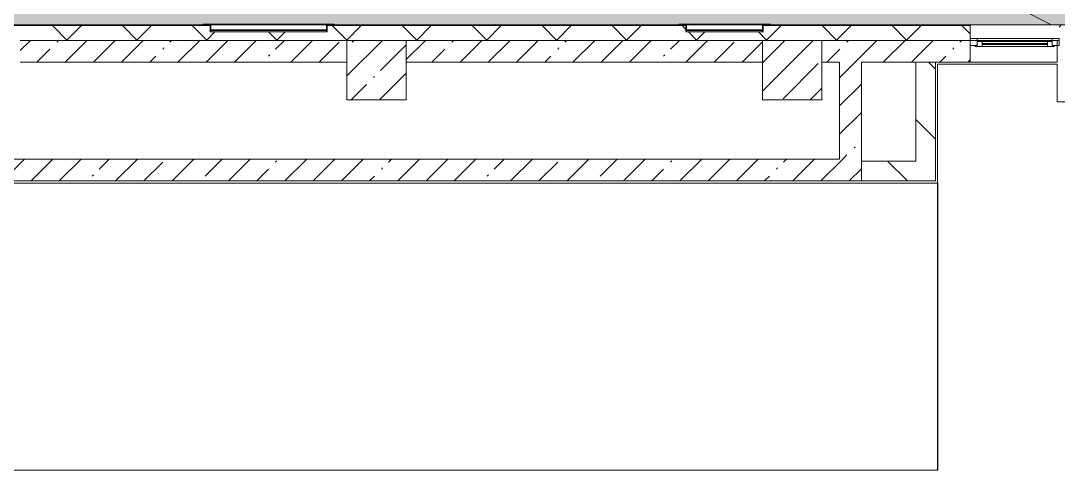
# Model space of a CAD drawing. Header units: millimetres. Extents: x 81382 to 274764, y -8553 to 29000.
# Drawn here: x 170269 to 180754, y 10859 to 15398 of the extents above; entities that cross this region are included whole.
import ezdxf

# ---------------------------------------------------------------- set-up
doc = ezdxf.new("R2010")
doc.units = ezdxf.units.MM
for name, color, linetype, lineweight, true_color in [('A-DETL-2', 9, 'Continuous', 5, 0x808080), ('A-FLOR-1', 7, 'Continuous', 5, 0xb7b7b7), ('A-FLOR-2', 7, 'Continuous', 5, 0xaaaaaa), ('A-GENM-4', 7, 'Continuous', 5, 0x737373), ('A-WALL-3', 7, 'Continuous', 5, 0x737373)]:
    doc.layers.add(name, color=color, linetype=linetype, lineweight=lineweight, true_color=true_color)
doc.layers.add('A-DETL-GENF-3', color=7, linetype='Continuous', lineweight=9, true_color=0xc0c0c0, transparency=0.4)
for name, color, linetype, lineweight in [('A-GENM-3', 7, 'Continuous', 5), ('A-GLAZ-3', 7, 'Continuous', 5), ('A-WALL', 7, 'Continuous', 9), ('A-WALL-2', 7, 'Continuous', 5), ('I-WALL-2', 7, 'Continuous', 5), ('S-COLS-1', 7, 'Continuous', 5)]:
    doc.layers.add(name, color=color, linetype=linetype, lineweight=lineweight)
pattern_1 = [(45, (147753.76, 0), (-285.123, 285.123), []), (45, (148038.9, 0), (-285.123, 285.123), [504.031, -100.806, 16.764, -84.042])]
pattern_2 = [(135, (147753.76, 0), (-353.5534, -353.5534), [])]

# ---------------------------------------------------------------- blocks, each defined once
blk = doc.blocks.new('BSC_Колонна _Прямоугольная - 600х600-V207-3_9_3_птичка')
at = {"layer": 'S-COLS-1'}
h = blk.add_hatch(dxfattribs=at)
h.set_pattern_fill('FP_87', color=256, style=0, pattern_type=2)
h.set_pattern_definition([(45, (-26110, -14900), (-285.123, 285.123), []), (45, (-25824.88, -14900), (-285.123, 285.123), [504.031, -100.806, 16.764, -84.042])])
h.paths.add_polyline_path([(-300, -300), (300, -300), (300, 300), (-300, 300), (-300, -208)])
for p, q in [((300, 300), (-300, 300)), ((-300, 300), (-300, -300)), ((300, -300), (300, 300)), ((-300, -300), (300, -300))]:
    blk.add_line(p, q, dxfattribs=at)
blk = doc.blocks.new('BSC_Колонна _Прямоугольная - 600х600-V242-3_9_3_птичка')
at = {"layer": 'S-COLS-1'}
h = blk.add_hatch(dxfattribs=at)
h.set_pattern_fill('FP_119', color=256, style=0, pattern_type=2)
h.set_pattern_definition([(45, (-30310, -14900), (-285.123, 285.123), []), (45, (-30024.88, -14900), (-285.123, 285.123), [504.031, -100.806, 16.764, -84.042])])
h.paths.add_polyline_path([(-300, -300), (300, -300), (300, 300), (-300, 300), (-300, -208)])
for p, q in [((300, 300), (-300, 300)), ((-300, 300), (-300, -300)), ((300, -300), (300, 300)), ((-300, -300), (300, -300))]:
    blk.add_line(p, q, dxfattribs=at)
blk = doc.blocks.new('120_Окно_СКБ_1Ст - 120_Окно_СКБ_1Ст_900х2500_h_-20705657-3_9_3_птичка')
at = {"layer": 'A-GLAZ-3'}
for p, q in [((-450, -127), (-450, -57)), ((-450, -57), (-380, -57)), ((450, -57), (-450, -57)), ((-380, -57), (-380, -127)), ((380, -87), (-380, -87)), ((-380, -87), (-380, -127)), ((-330, -137), (-330, -87)), ((330, -137), (330, -87)), ((380, -127), (380, -57)), ((380, -57), (450, -57)), ((380, -127), (380, -87)), ((450, -57), (450, -127)), ((-380, -127), (-450, -127)), ((-450, -127), (-400, -127)), ((-380, -127), (-400, -127)), ((-400, -127), (-400, -137)), ((-400, -137), (400, -137)), ((400, -137), (-400, -137)), ((-330, -107), (330, -107)), ((330, -117), (-330, -117)), ((450, -127), (380, -127)), ((400, -127), (380, -127)), ((400, -127), (450, -127)), ((400, -137), (400, -127))]:
    blk.add_line(p, q, dxfattribs=at)
blk = doc.blocks.new('Уголок вложенный - Уголок вложенный-23831105-3_9_3_птичка')
at = {"layer": 'A-GENM-3'}
for p, q in [((29237, 15288), (29237, 15349)), ((29244, 15358), (29244, 15285)), ((29244, 15285), (29240, 15285))]:
    blk.add_line(p, q, dxfattribs=at)
at = {"layer": 'A-GENM-3', "flags": 128}
for points in [[(29237, 15349), (29237, 15351), (29236, 15353), (29235, 15355), (29234, 15356), (29232, 15357), (29230, 15358), (29228, 15358)], [(29240, 15285), (29239, 15285), (29239, 15285), (29238, 15286), (29238, 15286), (29237, 15287), (29237, 15287), (29237, 15288)]]:
    blk.add_lwpolyline(points, dxfattribs=at)
at = {"layer": 'A-GENM-4'}
for p, q in [((29164, 15365), (29244, 15365)), ((29164, 15361), (29164, 15365)), ((29228, 15358), (29167, 15358)), ((29244, 15365), (29244, 15358))]:
    blk.add_line(p, q, dxfattribs=at)
at = {"layer": 'A-GENM-4', "flags": 128}
blk.add_lwpolyline([(29167, 15358), (29166, 15358), (29166, 15358), (29165, 15359), (29165, 15359), (29164, 15360), (29164, 15360), (29164, 15361)], dxfattribs=at)
blk = doc.blocks.new('Уголок вложенный - Уголок вложенный-V319-3_9_3_птичка')
at = {"layer": 'A-GENM-3'}
for p, q in [((30010, 15285), (30010, 15358)), ((30017, 15349), (30017, 15288)), ((30014, 15285), (30010, 15285))]:
    blk.add_line(p, q, dxfattribs=at)
at = {"layer": 'A-GENM-3', "flags": 128}
for points in [[(30026, 15358), (30024, 15358), (30022, 15357), (30020, 15356), (30019, 15355), (30018, 15353), (30017, 15351), (30017, 15349)], [(30017, 15288), (30017, 15287), (30017, 15287), (30016, 15286), (30016, 15286), (30015, 15285), (30015, 15285), (30014, 15285)]]:
    blk.add_lwpolyline(points, dxfattribs=at)
at = {"layer": 'A-GENM-4'}
for p, q in [((30010, 15365), (30090, 15365)), ((30010, 15358), (30010, 15365)), ((30087, 15358), (30026, 15358)), ((30090, 15365), (30090, 15361))]:
    blk.add_line(p, q, dxfattribs=at)
at = {"layer": 'A-GENM-4', "flags": 128}
blk.add_lwpolyline([(30090, 15361), (30090, 15360), (30090, 15360), (30089, 15359), (30089, 15359), (30088, 15358), (30088, 15358), (30087, 15358)], dxfattribs=at)
blk = doc.blocks.new('Уголок вложенный - Уголок вложенный-V320-3_9_3_птичка')
at = {"layer": 'A-GENM-3'}
blk.add_line((30010, 15285), (29244, 15285), dxfattribs=at)
at = {"layer": 'A-GENM-3', "flags": 128}
for points in [[(29237, 15349), (29237, 15351), (29236, 15353), (29235, 15355), (29234, 15356), (29232, 15357), (29230, 15358), (29228, 15358)], [(30026, 15358), (30024, 15358), (30022, 15357), (30020, 15356), (30019, 15355), (30018, 15353), (30017, 15351), (30017, 15349)]]:
    blk.add_lwpolyline(points, dxfattribs=at)
at = {"layer": 'A-GENM-4'}
blk.add_line((29244, 15365), (30010, 15365), dxfattribs=at)
blk = doc.blocks.new('Полоса с поворотом - Полоса с поворотом-23831239-3_9_3_птичка')
at = {"layer": 'A-GENM-3'}
for p, q in [((25603, 15306), (24437, 15306)), ((24437, 15298), (25603, 15298))]:
    blk.add_line(p, q, dxfattribs=at)
at = {"layer": 'A-GENM-4'}
blk.add_line((24437, 15363), (25603, 15363), dxfattribs=at)
blk = doc.blocks.new('Уголок вложенный - Уголок вложенный-23831240-3_9_3_птичка')
at = {"layer": 'A-GENM-3'}
blk.add_line((25603, 15285), (24437, 15285), dxfattribs=at)
at = {"layer": 'A-GENM-3', "flags": 128}
for points in [[(24430, 15349), (24430, 15351), (24429, 15353), (24428, 15355), (24427, 15356), (24425, 15357), (24423, 15358), (24421, 15358)], [(25619, 15358), (25617, 15358), (25615, 15357), (25614, 15356), (25612, 15355), (25611, 15353), (25610, 15351), (25610, 15349)]]:
    blk.add_lwpolyline(points, dxfattribs=at)
at = {"layer": 'A-GENM-4'}
blk.add_line((24437, 15365), (25603, 15365), dxfattribs=at)
blk = doc.blocks.new('Полоса с поворотом - Полоса с поворотом-23831104-3_9_3_птичка')
at = {"layer": 'A-GENM-3'}
for p, q in [((19783, 15306), (19017, 15306)), ((19017, 15298), (19783, 15298))]:
    blk.add_line(p, q, dxfattribs=at)
at = {"layer": 'A-GENM-4'}
blk.add_line((19017, 15363), (19783, 15363), dxfattribs=at)

msp = doc.modelspace()

# ---------------------------------------------------------------- hatches: boundary and pattern name
at = {"layer": 'A-DETL-GENF-3'}
msp.add_hatch(color=256, dxfattribs=at).paths.add_polyline_path([(146826, 14774.9), (147485.8, 14774.9), (147485.8, 15358), (186513.8, 15358), (186513.8, 23888.3), (181681.8, 23888.3), (181681.8, 27398.1), (145344.7, 27398.1), (145344.7, 14774.9), (146359.9, 14774.9)])
at = {"layer": 'A-WALL-2'}
h = msp.add_hatch(dxfattribs=at)
h.set_pattern_fill('FP_93', color=256, style=0, pattern_type=2)
h.set_pattern_definition([(45, (147753.76, 0), (-353.5534, 353.5534), []), (135, (147753.76, 0), (-353.5534, -353.5534), [])])
h.paths.add_polyline_path([(189707.4, 15200), (189913.8, 15200), (189913.8, 15350), (185563.8, 15350), (185563.8, 15200), (187843, 15200)])
h.paths.add_polyline_path([(177763.8, 15200), (179863.8, 15200), (179863.8, 15350), (177770.8, 15349), (177770.8, 15288), (177763.8, 15285), (176990.8, 15288), (176990.8, 15350), (173364, 15349), (173364, 15288), (173357, 15285), (172184, 15288), (172184, 15350), (167543.8, 15349), (167543.8, 15288), (167536.8, 15285), (166763.8, 15288), (166763.8, 15350), (162536.8, 15349), (162536.8, 15288), (162529.8, 15285), (162356.8, 15288), (162356.5, 15350), (160613.8, 15350), (160613.8, 15200), (177754.5, 15200)])
h.paths.add_polyline_path([(182413.8, 15200), (183163.8, 15200), (183163.8, 15350), (182413.8, 15350)])
h.paths.add_polyline_path([(181363.8, 15200), (181513.8, 15200), (181513.8, 15350), (181363.8, 15350), (181363.8, 15270.2)])
h.paths.add_polyline_path([(156013.8, 15200), (156013.8, 15350), (155413.8, 15350), (155413.8, 15200)])
h.paths.add_polyline_path([(157513.8, 15200), (157513.8, 15350), (156913.8, 15350), (156913.8, 15200), (157080.3, 15200)])
h.paths.add_polyline_path([(152419.2, 15200), (154513.8, 15200), (154513.8, 15350), (147793.8, 15350), (147793.8, 15293), (147643.8, 15293), (147643.8, 15200), (152413.8, 15200)])
h.paths.add_polyline_path([(180993.8, 15200), (180988.8, 15350), (180763.8, 15350), (180763.8, 15200)])
at = {"layer": 'I-WALL-2'}
h = msp.add_hatch(dxfattribs=at)
h.set_pattern_fill('FP_89', color=256, style=0, pattern_type=2)
h.set_pattern_definition(pattern_1)
h.paths.add_polyline_path([(179863.8, 14980), (179863.8, 15200), (178363.8, 15200), (178363.8, 14980), (179514.9, 14980)])
h.paths.add_polyline_path([(162563.8, 14980), (165864, 14980), (165864, 15200), (162063.8, 15200), (162063.8, 14980)])
h.paths.add_polyline_path([(177763.8, 14980), (177763.8, 15200), (174163.8, 15200), (174163.8, 14980), (177588.7, 14980)])
h.paths.add_polyline_path([(173563.8, 14980), (173563.8, 15200), (170263.8, 15200), (170263.8, 14980), (172927.7, 14980)])
h.paths.add_polyline_path([(166464, 14980), (169663.8, 14980), (169663.8, 15200), (166464, 15200)])
h = msp.add_hatch(dxfattribs=at)
h.set_pattern_fill('FP_89', color=256, style=0, pattern_type=2)
h.set_pattern_definition(pattern_1)
h.paths.add_polyline_path([(178763.8, 14000), (178763.8, 14980), (178543.8, 14980), (178543.8, 14000)])
h = msp.add_hatch(dxfattribs=at)
h.set_pattern_fill('FP_92', color=256, style=0, pattern_type=2)
h.set_pattern_definition(pattern_2)
h.paths.add_polyline_path([(179514.9, 13980), (179514.9, 14980), (179314.9, 14980), (179314.9, 13980)])
h = msp.add_hatch(dxfattribs=at)
h.set_pattern_fill('FP_89', color=256, style=0, pattern_type=2)
h.set_pattern_definition(pattern_1)
h.paths.add_polyline_path([(178763.8, 13780), (178763.8, 14000), (167963.8, 14000), (167963.8, 13780), (178520.9, 13780)])
h = msp.add_hatch(dxfattribs=at)
h.set_pattern_fill('FP_92', color=256, style=0, pattern_type=2)
h.set_pattern_definition(pattern_2)
h.paths.add_polyline_path([(178763.8, 13780), (179514.9, 13780), (179514.9, 13980), (178763.8, 13980)])

# ---------------------------------------------------------------- linework, layer by layer
at = {"layer": 'A-DETL-2'}
msp.add_line((147485.8, 15358), (186513.8, 15358), dxfattribs=at)
at = {"layer": 'A-FLOR-1'}
msp.add_line((180682, 15358), (162313.8, 24880), dxfattribs=at)
at = {"layer": 'A-FLOR-2'}
for p, q in [((180743.8, 14960), (179534.9, 14960)), ((179534.9, 14960), (179534.9, 10859)), ((180743.8, 14580), (180743.8, 14960)), ((181383.8, 14580), (180743.8, 14580)), ((179535.9, 13759), (167995.9, 13759)), ((179535.9, 10859), (179535.9, 13759)), ((167984.8, 10859), (179535.9, 10859))]:
    msp.add_line(p, q, dxfattribs=at)
at = {"layer": 'A-WALL'}
for p, q in [((172185.8, 15353), (167542, 15353)), ((172184.5, 15350), (167543.3, 15350)), ((176992.5, 15353), (173362.3, 15353)), ((176991.2, 15350), (173363.6, 15350)), ((179863.8, 15353), (177769, 15353)), ((179863.8, 15350), (177770.3, 15350)), ((173563.8, 15200), (170263.8, 15200)), ((177763.8, 15200), (174163.8, 15200)), ((179863.8, 15200), (178363.8, 15200)), ((179514.9, 14980), (179314.9, 14980))]:
    msp.add_line(p, q, dxfattribs=at)
at = {"layer": 'A-WALL-2'}
for p, q in [((179863.8, 15200), (179863.8, 15358)), ((170263.8, 15200), (173563.8, 15200)), ((174163.8, 15200), (177763.8, 15200)), ((178363.8, 15200), (180763.8, 15200))]:
    msp.add_line(p, q, dxfattribs=at)
at = {"layer": 'A-WALL-3'}
for p, q in [((172114, 15358), (167613.8, 15358)), ((172188, 15358), (172175, 15358)), ((173373, 15358), (173360.1, 15358)), ((176920.8, 15358), (173434, 15358)), ((176994.7, 15358), (176981.8, 15358)), ((177779.8, 15358), (177766.8, 15358)), ((180986.8, 15358), (177840.8, 15358))]:
    msp.add_line(p, q, dxfattribs=at)
at = {"layer": 'I-WALL-2'}
for p, q in [((179863.8, 14980), (179863.8, 15200)), ((180743.8, 14980), (180743.8, 15200)), ((170263.8, 14980), (173563.8, 14980)), ((174163.8, 14980), (177763.8, 14980)), ((178363.8, 14980), (178543.8, 14980)), ((178543.8, 14980), (178543.8, 14000)), ((178763.8, 14980), (179314.9, 14980)), ((178763.8, 13780), (178763.8, 14980)), ((179314.9, 14980), (179314.9, 13980)), ((179514.9, 13780), (179514.9, 14980)), ((180743.8, 14980), (179514.9, 14980)), ((178543.8, 14000), (167963.8, 14000)), ((179314.9, 13980), (178763.8, 13980)), ((167963.8, 13780), (179514.9, 13780))]:
    msp.add_line(p, q, dxfattribs=at)

# ---------------------------------------------------------------- block references
at = {"layer": 'A-GENM-3'}
for name, p in [('Уголок вложенный - Уголок вложенный-23831105-3_9_3_птичка', (142947, 0)), ('Уголок вложенный - Уголок вложенный-23831240-3_9_3_птичка', (147753.8, 0)), ('Уголок вложенный - Уголок вложенный-V319-3_9_3_птичка', (143347, 0)), ('Уголок вложенный - Уголок вложенный-23831105-3_9_3_птичка', (147753.8, 0)), ('Уголок вложенный - Уголок вложенный-V320-3_9_3_птичка', (147753.8, 0)), ('Уголок вложенный - Уголок вложенный-V319-3_9_3_птичка', (147753.8, 0))]:
    msp.add_blockref(name, p, dxfattribs=at)
at = {"layer": 'A-GENM-4'}
for name, p in [('Полоса с поворотом - Полоса с поворотом-23831239-3_9_3_птичка', (147753.8, 0)), ('Полоса с поворотом - Полоса с поворотом-23831104-3_9_3_птичка', (157980.8, 0))]:
    msp.add_blockref(name, p, dxfattribs=at)
at = {"layer": 'A-GLAZ-3'}
msp.add_blockref('120_Окно_СКБ_1Ст - 120_Окно_СКБ_1Ст_900х2500_h_-20705657-3_9_3_птичка', (180313.8, 15275), dxfattribs=at)
at = {"layer": 'S-COLS-1'}
for name, p in [('BSC_Колонна _Прямоугольная - 600х600-V207-3_9_3_птичка', (173863.8, 14900)), ('BSC_Колонна _Прямоугольная - 600х600-V242-3_9_3_птичка', (178063.8, 14900))]:
    msp.add_blockref(name, p, dxfattribs=at)

doc.saveas('drawing.dxf')
